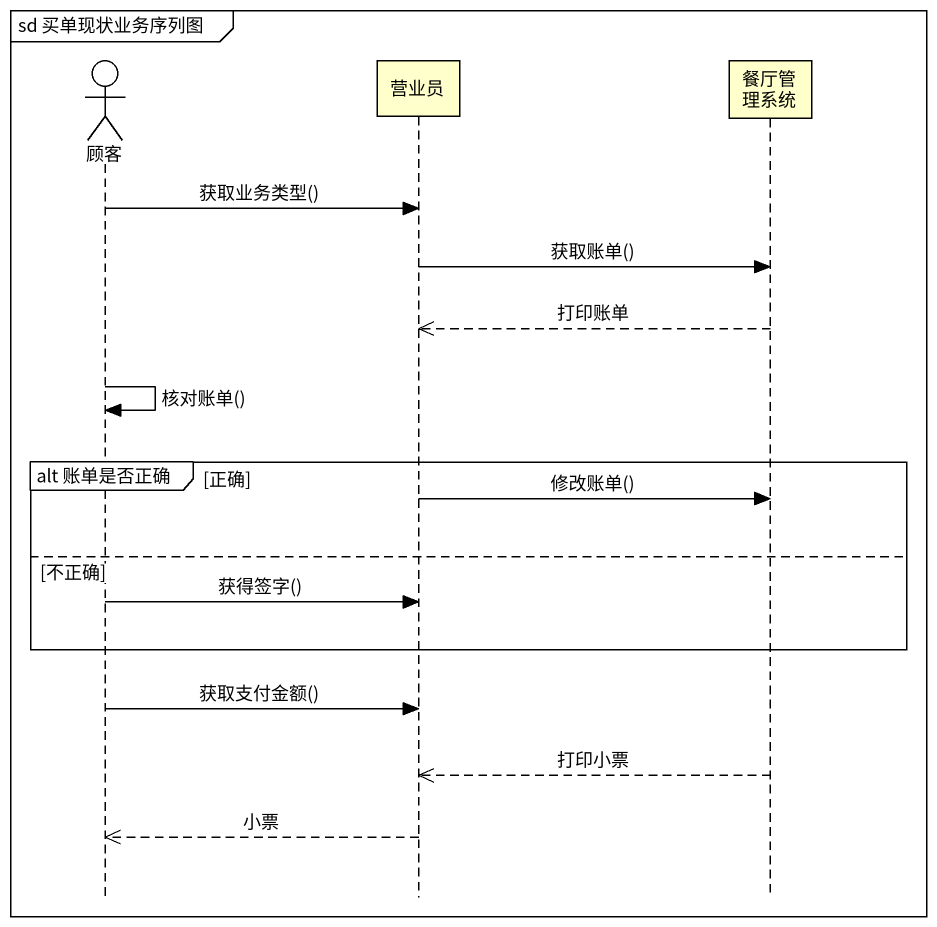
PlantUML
@startuml
mainframe sd 买单现状业务序列图
hide footbox
actor 顾客
participant 营业员
participant 餐厅管理系统

顾客 -> 营业员 : 获取业务类型()
营业员 -> 餐厅管理系统 : 获取账单()
餐厅管理系统 -->> 营业员 : 打印账单
顾客 -> 顾客 : 核对账单()
group alt 账单是否正确 [正确]
  营业员 -> 餐厅管理系统 : 修改账单()
else 不正确
  顾客 -> 营业员 : 获得签字()
end
顾客 -> 营业员 : 获取支付金额()
餐厅管理系统 -->> 营业员 : 打印小票
营业员 -->> 顾客 : 小票
@enduml
